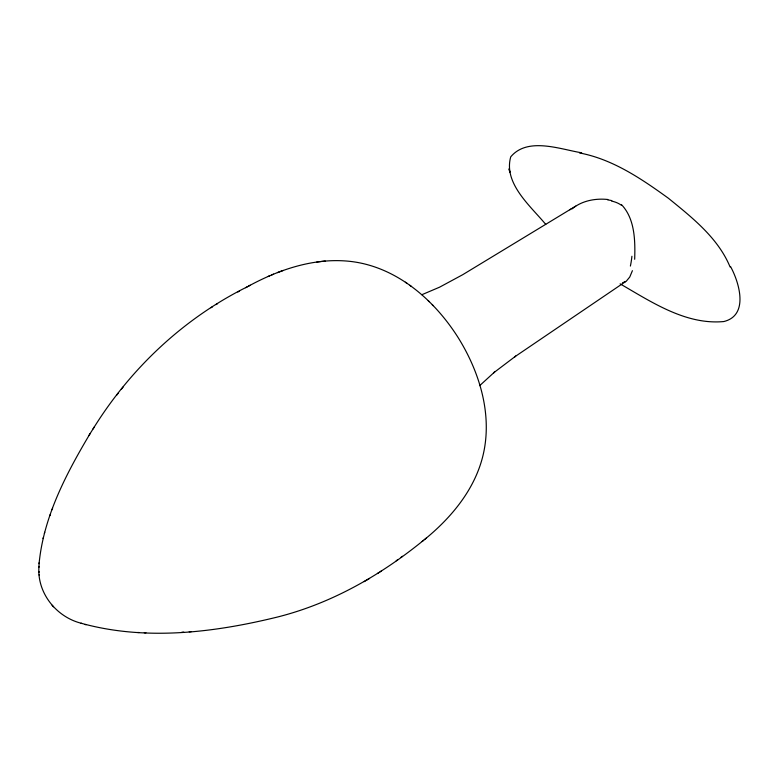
<?xml version="1.0" encoding="UTF-8"?>
<svg xmlns="http://www.w3.org/2000/svg" width="779" height="779" viewBox="0 0 779 779"><rect width="100%" height="100%" fill="white"/><g stroke="black" fill="none" stroke-linecap="round" stroke-linejoin="round"><path stroke-width="1.17" d="M423.698 540.207C380.697 575.253 331.513 603.433 277.421 617.046C213.777 632.665 145.108 641.049 81.055 623.21C56.03 616.822 36.798 592.605 38.979 566.43M39.086 563.665C43.546 516.633 66.361 473.515 90.14 433.552M38.95 567.278L39.125 562.74M634.681 259.28C635.265 240.935 635.012 218.938 621.603 204.76M44.374 533.44L44.685 532.261M43.04 538.562L43.342 537.461M632.412 270.683L629.753 277.032L626.443 281.015L514.5 356.977L515.679 356.13L493.545 372.888L494.684 371.924L479.689 385.634M49.934 515.591L50.431 514.267M52.076 509.719L52.592 508.317M92.993 429.025C130.307 368.671 183.63 318.338 247.342 286.789M88.884 435.549L94.298 426.95M116.626 395.226L118.369 393.025M121.339 389.237L123.14 386.968M571.893 208.986C581.738 200.729 595.341 198.148 607.873 199.502M422.199 541.424C449.921 519.369 474.528 490.604 482.999 455.481C492.747 414.895 479.689 372.119 458.11 337.541C434.156 299.672 396.219 266.574 350.258 261.393C313.596 257.323 277.295 270.05 245.677 287.704M424.983 539.165L426.483 537.958M396.229 560.783L397.738 559.682M400.922 557.384L402.441 556.274M377.435 573.548L378.964 572.546M379.996 571.893L381.525 570.89M210.905 307.763L212.472 306.809M216.026 304.599L217.594 303.635M575.71 206.133L462.726 274.695L439.59 287.178L421.897 294.705M364.105 581.64L369.558 578.437M625.625 281.579L622.596 282.709M237.858 291.998L239.523 291.093M248.53 286.156L250.205 285.241M268.064 276.477L269.855 275.717M271.754 274.909L273.546 274.15M277.402 272.611L283.244 270.449M316.849 262.007L320.899 261.54M321.23 261.51L325.242 261.043M181.75 632.266L183.776 632.129M189.219 631.779L191.342 631.633M137.649 632.48L139.207 632.538M144.29 632.743L145.936 632.811M579.488 152.937C612.684 159.189 641.536 178.829 668.45 198.285C692.171 217.594 718.121 237.936 730.089 266.983M581.66 152.801C560.198 149.295 527.617 136.666 510.732 156.842C503.224 183.416 530.674 206.153 545.748 224.401M81.055 623.21L81.931 623.482M85.057 624.466L86.011 624.758M620.123 283.858C651.546 302.018 685.919 325.135 723.837 321.542C749.145 315.329 739.261 282.475 730.527 266.525M405.372 282.212L407.232 283.517M409.744 285.289L411.487 286.506M428.236 300.704L429.239 301.716M432.296 304.774L433.182 305.65M52.076 605.234L52.573 605.789M52.904 606.159L53.478 606.792M39.008 571.474L39.067 572.341M39.223 574.571L39.281 575.35M631.915 256.252A38.395 11.821 -90 0 1 630.386 266.067M611.622 201.099A26.233 22.659 -13 0 1 621.253 205.13M607.795 199.96A40.82 38.395 -41 0 1 611.807 200.602M569.877 209.824A39.476 30.761 18 0 1 570.52 209.142M509.524 170.835L509.106 168.761L509.797 172.237L509.524 170.835"/></g></svg>
